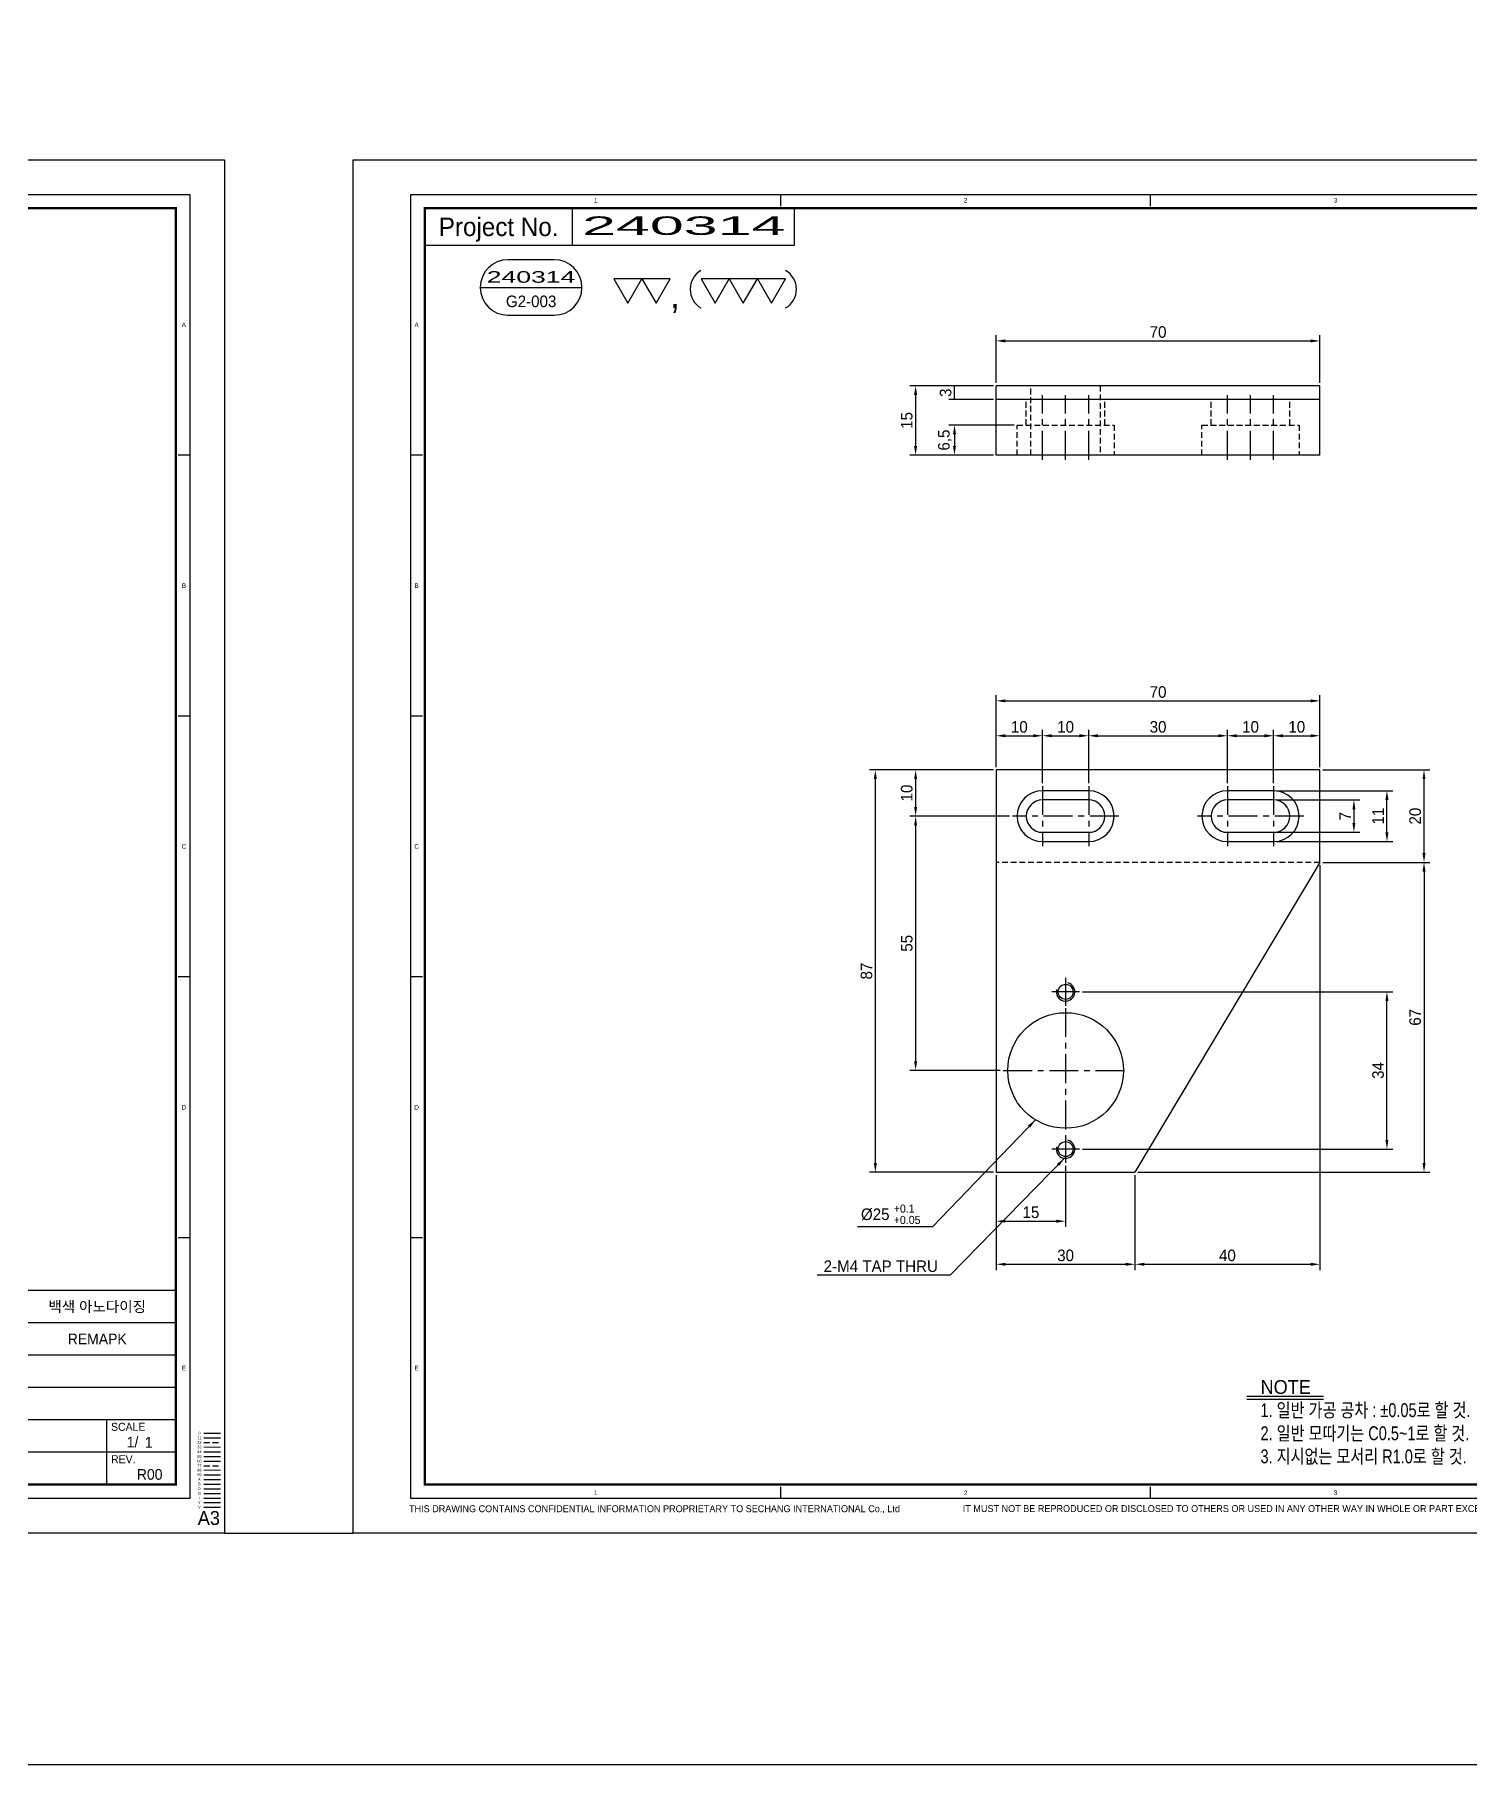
# Model space of a CAD drawing. Header units: inches. Extents: x 0 to 77285, y -118 to 40065.
# Drawn here: x 72119 to 72429.6, y 19692.7 to 20066.8 of the extents above; entities that cross this region are included whole.
import ezdxf
from ezdxf.enums import TextEntityAlignment as Align

# ---------------------------------------------------------------- set-up
doc = ezdxf.new("R2010")
doc.units = ezdxf.units.IN
doc.header["$LTSCALE"] = 5
doc.header["$MEASUREMENT"] = 0
for name, pattern in [('CENTER', [2, 1.25, -0.25, 0.25, -0.25]), ('HIDDEN', [0.375, 0.25, -0.125]), ('PHANTOM', [2.5, 1.25, -0.25, 0.25, -0.25, 0.25, -0.25])]:
    doc.linetypes.add(name, pattern=pattern)
for name, color, linetype in [('11', 1, 'CENTER'), ('22', 2, 'HIDDEN'), ('44', 4, 'Continuous'), ('55', 5, 'Continuous'), ('66', 6, 'PHANTOM'), ('77', 40, 'HIDDEN'), ('99', 181, 'Continuous'), ('A', 8, 'Continuous'), ('B', 123, 'Continuous'), ('D', 3, 'Continuous'), ('G', 231, 'Continuous'), ('T', 3, 'Continuous'), ('VV', 1, 'Continuous'), ('Y', 60, 'Continuous')]:
    doc.layers.add(name, color=color, linetype=linetype)
doc.layers.add('33', color=3, linetype='PHANTOM', lineweight=9)
doc.layers.add('88', color=35, linetype='Continuous', lineweight=5)
doc.styles.add('SCI', font='')
doc.styles.get('SCI').set_extended_font_data('Gulim')
doc.dimstyles.new('SCH', dxfattribs={"dimtxt": 2.5, "dimasz": 2, "dimexe": 1.25, "dimexo": 0.625, "dimtad": 1, "dimdec": 8, "dimtxsty": 'SCI', "dimcen": 2.5, "dimclrd": 4, "dimclre": 4, "dimclrt": 7, "dimadec": 8, "dimazin": 2, "dimtfac": 1, "dimtdec": 8, "dimtmove": 0, "dimatfit": 3, "dimfxl": 1, "dimarcsym": 0})

# ---------------------------------------------------------------- blocks, each defined once
blk = doc.blocks.new('A$C4b9b7737')
for p, q in [((-50, 12), (-50, -3)), ((-50, 12), (20, 12)), ((20, 12), (20, -3)), ((-50, 0), (20, 0)), ((-50, -3), (20, -3))]:
    blk.add_line(p, q)
at = {"layer": '11'}
for p, q in [((-40, 13, 0), (-40, -1, 0)), ((-35, 13, 0), (-35, -1, 0)), ((-30, 13, 0), (-30, -1, 0)), ((0, 13, 0), (0, -1, 0)), ((5, 13, 0), (5, -1, 0)), ((10, 13, 0), (10, -1, 0))]:
    blk.add_line(p, q, dxfattribs=at)
at = {"layer": '22'}
for p, q in [((-45.5, 5.5, 0), (-45.5, 12, 0)), ((-24.5, 12, 0), (-24.5, 5.5, 0)), ((-5.5, 5.5, 0), (-5.5, 12, 0)), ((15.5, 12, 0), (15.5, 5.5, 0)), ((-24.5, 5.5, 0), (-45.5, 5.5, 0)), ((-43.5, 5.5, 0), (-43.5, 0, 0)), ((-26.5, 5.5, 0), (-26.5, 0, 0)), ((15.5, 5.5, 0), (-5.5, 5.5, 0)), ((-3.5, 5.5, 0), (-3.5, 0, 0)), ((13.5, 5.5, 0), (13.5, 0, 0))]:
    blk.add_line(p, q, dxfattribs=at)
at = {"layer": '77'}
for p, q in [((-2.5, -3, 0), (-2.5, 12, 0)), ((12.5, 12, 0), (12.5, -3, 0))]:
    blk.add_line(p, q, dxfattribs=at)
blk = doc.blocks.new('A$C09301a60')
for p, q in [((-32, 9), (-32, -21)), ((55, 9), (-32, 9)), ((55, -61, 0), (55, 9)), ((35, -61, 0), (-32, -21)), ((35, -61, 0), (55, -61, 0))]:
    blk.add_line(p, q)
at = {"elevation": 0}
for points in [[(39.5, -11, 1), (50.5, -11), (50.5, -1, 1), (39.5, -1)], [(41.5, -11, 1), (48.5, -11), (48.5, -1, 1), (41.5, -1)], [(39.5, -51, 1), (50.5, -51), (50.5, -41, 1), (39.5, -41)], [(41.5, -51, 1), (48.5, -51), (48.5, -41, 1), (41.5, -41)]]:
    blk.add_lwpolyline(points, format="xyb", close=True, dxfattribs=at)
for centre, radius in [((-10, -6), 12.5), ((-27, -6, 0), 1.62), ((7, -6, 0), 1.62)]:
    blk.add_circle(centre, radius)
at = {"layer": '11'}
for p, q in [((-10, 7.5), (-10, -19.5)), ((45, -17.5), (45, 5.5)), ((-27, -9, 0), (-27, -3, 0)), ((7, -9, 0), (7, -3, 0)), ((51.5, -1), (38.5, -1)), ((-24, -6, 0), (-30, -6, 0)), ((3.5, -6), (-23.5, -6)), ((10, -6, 0), (4, -6, 0)), ((51.5, -11), (38.5, -11)), ((45, -57.5), (45, -34.5)), ((51.5, -41), (38.5, -41)), ((51.5, -51), (38.5, -51))]:
    blk.add_line(p, q, dxfattribs=at)
at = {"layer": '22'}
blk.add_line((35, -61, 0), (35, 9), dxfattribs=at)
at = {"layer": 'T'}
for centre in [(-27, -6, 0), (7, -6, 0)]:
    blk.add_arc(centre, 2, 75, 345, dxfattribs=at)
blk = doc.blocks.new('J2')
for p, q in [((0, 2.25), (-2.6, 2.25)), ((-2.6, 2.25), (-1.3, 0)), ((-1.3, 0), (0, 2.25)), ((2.6, 2.25), (0, 2.25)), ((0, 2.25), (1.3, 0)), ((1.3, 0), (2.6, 2.25))]:
    blk.add_line(p, q)
blk = doc.blocks.new('J3')
for p, q in [((-3.9, 2.25), (-2.6, 0)), ((-1.3, 2.25), (-3.9, 2.25)), ((-2.6, 0), (-1.3, 2.25)), ((-1.3, 2.25), (0, 0)), ((1.3, 2.25), (-1.3, 2.25)), ((0, 0), (1.3, 2.25)), ((1.3, 2.25), (2.6, 0)), ((3.9, 2.25), (1.3, 2.25)), ((2.6, 0), (3.9, 2.25))]:
    blk.add_line(p, q)
blk = doc.blocks.new('A$C645fd8c3')
at = {"linetype": 'Continuous'}
h = blk.add_hatch(dxfattribs=at)
h.set_pattern_fill('ANSI31', color=5, scale=0.563055, style=0)
h.set_pattern_definition([(45, (-482.600826, -378.99261), (-0.04976753, 0.04976753), [])])
h.paths.add_polyline_path([(259.73, -279.27), (259.73, -276.17), (258.74, -276.17), (256.35, -278.56), (253.96, -276.17), (252.97, -276.17), (252.97, -279.27)])
h.paths.add_polyline_path([(252.97, -279.83), (252.97, -282.93), (259.73, -282.93), (259.73, -279.83)])
at = {"color": 2}
for p, q in [((12.5, -289.5), (12.5, -7.5)), ((12.5, -7.5), (412.5, -7.5)), ((92.5, -10), (92.5, -7.5)), ((172.5, -10), (172.5, -7.5)), ((252.5, -10), (252.5, -7.5)), ((332.5, -10), (332.5, -7.5)), ((412.5, -7.5), (412.5, -289.5)), ((15, -63.9), (12.5, -63.9)), ((412.5, -63.9), (410, -63.9)), ((15, -120.3), (12.5, -120.3)), ((412.5, -120.3), (410, -120.3)), ((15, -176.7), (12.5, -176.7)), ((412.5, -176.7), (410, -176.7)), ((15, -233.1), (12.5, -233.1)), ((412.5, -233.1), (410, -233.1)), ((92.5, -289.5), (92.5, -287)), ((172.5, -289.5), (172.5, -287)), ((252.5, -289.5), (252.5, -287)), ((332.5, -289.5), (332.5, -287)), ((412.5, -289.5), (12.5, -289.5))]:
    blk.add_line(p, q, dxfattribs=at)
at = {"color": 40}
for p, q in [((47.5, -18.5), (47.5, -10.5)), ((95.5, -18.5), (95.5, -10.5))]:
    blk.add_line(p, q, dxfattribs=at)
at = {"color": 7, "linetype": 'Continuous'}
blk.add_line((27.52, -27.62), (49.52, -27.62), dxfattribs=at)
for p, q in [((409.5, -244.5), (249.5, -244.5)), ((249.5, -244.5), (249.5, -251.5)), ((249.5, -286.5), (249.5, -251.5)), ((409.5, -251.5), (249.5, -251.5)), ((409.5, -258.5), (249.5, -258.5)), ((316.5, -261.5), (274.5, -261.5)), ((316.5, -258.5), (316.5, -286.5)), ((316.5, -267), (274.5, -267)), ((415.59, -275.4), (419.2, -275.4))]:
    blk.add_line(p, q)
at = {"color": 3}
for p, q in [((263.5, -251.5), (263.5, -244.5)), ((304.5, -251.5), (304.5, -244.5)), ((345.5, -251.5), (345.5, -244.5)), ((355.5, -251.5), (355.5, -244.5)), ((375.5, -251.5), (375.5, -244.5)), ((263.5, -258.5), (263.5, -251.5)), ((304.5, -258.5), (304.5, -251.5)), ((345.5, -258.5), (345.5, -251.5)), ((355.5, -258.5), (355.5, -251.5)), ((375.5, -258.5), (375.5, -251.5)), ((274.5, -258.5), (274.5, -272.5)), ((288.5, -258.5), (288.5, -272.5)), ((302.5, -258.5), (302.5, -272.5)), ((333.5, -258.5), (333.5, -286.5)), ((274.5, -265.5), (249.5, -265.5)), ((409.58, -265.5), (316.5, -265.5)), ((409.5, -272.5), (249.5, -272.5)), ((409.58, -279.5), (316.5, -279.5))]:
    blk.add_line(p, q, dxfattribs=at)
at = {"color": 5, "linetype": 'Continuous'}
for p, q in [((252.97, -276.17), (252.97, -279.27)), ((253.96, -276.17), (252.97, -276.17)), ((253.96, -276.17), (256.35, -278.56)), ((258.74, -276.17), (256.35, -278.56)), ((259.73, -276.17), (258.74, -276.17)), ((259.73, -279.27), (259.73, -276.17)), ((259.73, -279.27), (252.97, -279.27)), ((252.97, -279.83), (252.97, -282.93)), ((259.73, -279.83), (252.97, -279.83)), ((259.73, -282.93), (259.73, -279.83)), ((252.97, -282.93), (259.73, -282.93))]:
    blk.add_line(p, q, dxfattribs=at)
at = {"color": 40, "const_width": 0.5}
blk.add_lwpolyline([(15.5, -286.5), (15.5, -10.5), (409.5, -10.5), (409.5, -286.5)], close=True, dxfattribs=at)
at = {"color": 40}
blk.add_lwpolyline([(15.5, -18.5), (95.5, -18.5)], dxfattribs=at)
blk.add_lwpolyline([(33.52, -21.62, 1), (33.52, -33.62), (43.52, -33.62, 1), (43.52, -21.62)], format="xyb", close=True)
at = {"const_width": 0.257}
blk.add_lwpolyline([(193.31, -268.04), (209.91, -268.04)], dxfattribs=at)
at = {"color": 3}
blk.add_lwpolyline([(193.31, -267.35), (209.91, -267.35)], dxfattribs=at)
for centre, start, end in [((77.61, -27.99), 120, 240), ((91.22, -27.99), 300, 60)]:
    blk.add_arc(centre, 4.69, start, end)
at = {"layer": '11'}
blk.add_line((415.59, -276.4), (419.2, -276.4), dxfattribs=at)
at = {"layer": '22'}
blk.add_line((415.59, -277.4), (419.2, -277.4), dxfattribs=at)
at = {"layer": '33'}
blk.add_line((415.59, -278.4), (419.2, -278.4), dxfattribs=at)
at = {"layer": '44'}
blk.add_line((415.59, -279.4), (419.2, -279.4), dxfattribs=at)
at = {"layer": '55'}
blk.add_line((415.59, -280.4), (419.2, -280.4), dxfattribs=at)
at = {"layer": '66'}
blk.add_line((415.59, -281.4), (419.2, -281.4), dxfattribs=at)
at = {"layer": '77'}
blk.add_line((415.59, -282.4), (419.2, -282.4), dxfattribs=at)
at = {"layer": '88'}
blk.add_line((415.59, -283.4), (419.2, -283.4), dxfattribs=at)
at = {"layer": '99'}
blk.add_line((415.59, -284.4), (419.2, -284.4), dxfattribs=at)
at = {"layer": 'A'}
blk.add_line((415.59, -285.4), (419.2, -285.4), dxfattribs=at)
at = {"layer": 'B'}
blk.add_line((415.59, -286.4), (419.2, -286.4), dxfattribs=at)
at = {"layer": 'D'}
blk.add_line((415.59, -287.4), (419.2, -287.4), dxfattribs=at)
at = {"layer": 'Defpoints', "color": 1}
blk.add_lwpolyline([(0, -297), (0, 0), (420, 0), (420, -297)], close=True, dxfattribs=at)
at = {"layer": 'G'}
blk.add_line((415.59, -288.4), (419.2, -288.4), dxfattribs=at)
at = {"layer": 'T'}
for p, q in [((394.5, -272.5), (394.5, -286.5)), ((415.59, -289.4), (419.2, -289.4))]:
    blk.add_line(p, q, dxfattribs=at)
at = {"layer": 'VV'}
blk.add_line((415.59, -291.4), (419.2, -291.4), dxfattribs=at)
at = {"layer": 'Y'}
blk.add_line((415.59, -290.4), (419.2, -290.4), dxfattribs=at)
at = {"xscale": 2.34375, "yscale": 2.34375, "zscale": 2.34375}
for name, p in [('J2', (62.5, -31.03)), ('J3', (84.42, -31.03))]:
    blk.add_blockref(name, p, dxfattribs=at)
at = {"color": 2, "style": 'SCI'}
for s, p in [('1', (52.5, -8.75)), ('2', (132.5, -8.75)), ('3', (212.5, -8.75)), ('4', (292.5, -8.75)), ('5', (372.5, -8.75)), ('A', (13.75, -35.7)), ('A', (411.25, -35.7)), ('B', (13.75, -92.1)), ('B', (411.25, -92.1)), ('C', (13.75, -148.5)), ('C', (411.25, -148.5)), ('D', (13.75, -204.9)), ('D', (411.25, -204.9)), ('E', (13.75, -261.3)), ('E', (411.25, -261.3)), ('E', (411.25, -261.3)), ('1', (52.5, -288.25)), ('2', (132.5, -288.25)), ('3', (212.5, -288.25)), ('4', (292.5, -288.25)), ('5', (372.5, -288.25))]:
    blk.add_text(s, height=1, dxfattribs=at).set_placement(p, align=Align.MIDDLE_CENTER)
at = {"style": 'SCI'}
for s, height, p in [('Project No.', 4, (31.5, -14.5)), (',', 5.86, (69.61, -29.14)), ('NO.', 2.308, (256.5, -255)), ('DESCRIPTION', 2.3077, (284, -255)), ('SPECIFICATION', 2.3077, (325, -255)), ("Q'TY", 2.308, (350.5, -255)), ('MATAL', 2.308, (365.5, -255)), ('REMAPK', 2.308, (392.5, -255)), ('DESIGN', 1.731, (281.5, -260)), ('CHECK', 1.731, (295.5, -260)), ('APPROVE', 1.731, (309.5, -260)), ('이경중', 2.308, (282, -264.44)), ('-', 2.31, (295.5, -264.25)), ('-', 2.31, (309.5, -264.25)), ('세 창  인 터 내 쇼 날 (주)', 3.0296, (288.44, -277.82)), ('0', 0.6, (414.6, -275.37)), ('Sechang  International  Co.,Ltd.', 2.0198, (288.72, -281.87))]:
    blk.add_text(s, height=height, dxfattribs=at).set_placement(p, align=Align.MIDDLE_CENTER)
for s, height, p in [('CUSTOMER', 1.731, (250.65, -260)), ('Sub Name', 1.731, (317.5, -260)), ('Project No.', 1.7308, (250.5, -267)), ('Project Name', 1.7308, (317.5, -267)), ('DWG. No.', 1.731, (317.5, -274)), ('SCALE', 1.731, (395.5, -274)), ('REF. No.', 1.731, (317.5, -281)), ('REV.', 1.731, (395.5, -281))]:
    blk.add_text(s, height=height, dxfattribs=at).set_placement(p, align=Align.MIDDLE_LEFT)
at = {"color": 40, "style": 'SCI'}
for s, height, p in [('-', 2.31, (295.5, -269.75)), ('-', 2.31, (309.5, -269.75)), ('1/', 2.308, (400.15, -277.29))]:
    blk.add_text(s, height=height, dxfattribs=at).set_placement(p, align=Align.MIDDLE_CENTER)
at = {"color": 3, "linetype": 'Continuous', "style": 'SCI'}
for s, p in [('THIS DRAWING CONTAINS CONFIDENTIAL INFORMATION PROPRIETARY TO SECHANG INTERNATIONAL Co., Ltd  ', (12.11, -292.46)), ('IT MUST NOT BE REPRODUCED OR DISCLOSED TO OTHERS OR USED IN ANY OTHER WAY IN WHOLE OR PART EXCEPT AN AUTHORIZED IN WRITING BY SECHANG INTERNATIONAL Co., Ltd.', (131.88, -292.43))]:
    blk.add_text(s, height=1.5, dxfattribs=at).set_placement(p)
at = {"color": 2, "style": 'SCI'}
blk.add_text('A3', height=3, dxfattribs=at).set_placement((419.05, -296.11), align=Align.BOTTOM_RIGHT)
at = {"color": 40, "insert": (196.28, -263.89), "char_height": 3, "attachment_point": 1, "style": 'SCI'}
blk.add_mtext_dynamic_manual_height_columns('NOTE{\\W0.8;\\P1. 일반 가공 공차 : %%P0.05로 할 것.\\P2. 일반 모따기는 C0.5~1로 할 것.\\P3. 지시없는 모서리 R1.0로 할 것.}', width=205.982, gutter_width=1.29, heights=[0], dxfattribs=at)
at = {"layer": '11', "style": 'SCI'}
blk.add_text('11', height=0.6, dxfattribs=at).set_placement((414.6, -276.37), align=Align.MIDDLE_CENTER)
at = {"layer": '22', "style": 'SCI'}
blk.add_text('22', height=0.6, dxfattribs=at).set_placement((414.6, -277.37), align=Align.MIDDLE_CENTER)
at = {"layer": '33', "style": 'SCI'}
blk.add_text('33', height=0.6, dxfattribs=at).set_placement((414.6, -278.37), align=Align.MIDDLE_CENTER)
at = {"layer": '44', "style": 'SCI'}
blk.add_text('44', height=0.6, dxfattribs=at).set_placement((414.6, -279.37), align=Align.MIDDLE_CENTER)
at = {"layer": '55', "style": 'SCI'}
blk.add_text('55', height=0.6, dxfattribs=at).set_placement((414.6, -280.37), align=Align.MIDDLE_CENTER)
at = {"layer": '66', "style": 'SCI'}
blk.add_text('66', height=0.6, dxfattribs=at).set_placement((414.6, -281.37), align=Align.MIDDLE_CENTER)
at = {"layer": '77', "style": 'SCI'}
blk.add_text('77', height=0.6, dxfattribs=at).set_placement((414.6, -282.37), align=Align.MIDDLE_CENTER)
at = {"layer": '88', "style": 'SCI'}
blk.add_text('88', height=0.6, dxfattribs=at).set_placement((414.6, -283.37), align=Align.MIDDLE_CENTER)
at = {"layer": '99', "style": 'SCI'}
blk.add_text('99', height=0.6, dxfattribs=at).set_placement((414.6, -284.37), align=Align.MIDDLE_CENTER)
at = {"layer": 'A', "style": 'SCI'}
blk.add_text('A', height=0.6, dxfattribs=at).set_placement((414.6, -285.37), align=Align.MIDDLE_CENTER)
at = {"layer": 'B', "style": 'SCI'}
blk.add_text('B', height=0.6, dxfattribs=at).set_placement((414.6, -286.37), align=Align.MIDDLE_CENTER)
at = {"layer": 'D', "style": 'SCI'}
blk.add_text('D', height=0.6, dxfattribs=at).set_placement((414.6, -287.37), align=Align.MIDDLE_CENTER)
at = {"layer": 'G', "style": 'SCI'}
blk.add_text('G', height=0.6, dxfattribs=at).set_placement((414.6, -288.37), align=Align.MIDDLE_CENTER)
at = {"layer": 'T', "style": 'SCI'}
blk.add_text('T', height=0.6, dxfattribs=at).set_placement((414.6, -289.37), align=Align.MIDDLE_CENTER)
at = {"layer": 'VV', "style": 'SCI'}
blk.add_text('V', height=0.6, dxfattribs=at).set_placement((414.6, -291.37), align=Align.MIDDLE_CENTER)
at = {"layer": 'Y', "style": 'SCI'}
blk.add_text('Y', height=0.6, dxfattribs=at).set_placement((414.6, -290.37), align=Align.MIDDLE_CENTER)
blk = doc.blocks.new('*D1745')
at = {"color": 4, "lineweight": -2, "transparency": 16777216}
for p, q in [((72327.03, 19908.38), (72327.03, 19916.39)), ((72337.03, 19904.88), (72337.03, 19916.39)), ((72329.03, 19915.14), (72335.03, 19915.14))]:
    blk.add_line(p, q, dxfattribs=at)
at = {"color": 4, "transparency": 16777216}
for points in [[(72329.03, 19915.48), (72329.03, 19914.81), (72327.03, 19915.14)], [(72335.03, 19915.48), (72335.03, 19914.81), (72337.03, 19915.14)]]:
    blk.add_solid(points, dxfattribs=at)
at = {"layer": 'Defpoints', "color": 0, "transparency": 16777216}
for p in [(72337.03, 19915.14), (72327.03, 19907.76, 0), (72337.03, 19904.26, 0)]:
    blk.add_point(p, dxfattribs=at)
at = {"color": 7, "transparency": 16777216, "insert": (72332.03, 19917.05), "char_height": 2.5, "attachment_point": 5, "style": 'SCI'}
blk.add_mtext('10', dxfattribs=at)
blk = doc.blocks.new('*D1746')
at = {"color": 4, "lineweight": -2, "transparency": 16777216}
for p, q in [((72337.03, 19904.88), (72337.03, 19916.39)), ((72347.03, 19904.88), (72347.03, 19916.39)), ((72339.03, 19915.14), (72345.03, 19915.14))]:
    blk.add_line(p, q, dxfattribs=at)
at = {"color": 4, "transparency": 16777216}
for points in [[(72339.03, 19915.48), (72339.03, 19914.81), (72337.03, 19915.14)], [(72345.03, 19915.48), (72345.03, 19914.81), (72347.03, 19915.14)]]:
    blk.add_solid(points, dxfattribs=at)
at = {"layer": 'Defpoints', "color": 0, "transparency": 16777216}
for p in [(72347.03, 19915.14), (72337.03, 19904.26, 0), (72347.03, 19904.26)]:
    blk.add_point(p, dxfattribs=at)
at = {"color": 7, "transparency": 16777216, "insert": (72342.03, 19917.05), "char_height": 2.5, "attachment_point": 5, "style": 'SCI'}
blk.add_mtext('10', dxfattribs=at)
blk = doc.blocks.new('*D1747')
at = {"color": 4, "lineweight": -2, "transparency": 16777216}
for p, q in [((72347.03, 19904.88), (72347.03, 19916.39)), ((72377.03, 19904.88), (72377.03, 19916.39)), ((72349.03, 19915.14), (72375.03, 19915.14))]:
    blk.add_line(p, q, dxfattribs=at)
at = {"color": 4, "transparency": 16777216}
for points in [[(72349.03, 19915.48), (72349.03, 19914.81), (72347.03, 19915.14)], [(72375.03, 19915.48), (72375.03, 19914.81), (72377.03, 19915.14)]]:
    blk.add_solid(points, dxfattribs=at)
at = {"layer": 'Defpoints', "color": 0, "transparency": 16777216}
for p in [(72377.03, 19915.14), (72347.03, 19904.26), (72377.03, 19904.26)]:
    blk.add_point(p, dxfattribs=at)
at = {"color": 7, "transparency": 16777216, "insert": (72362.03, 19917.05), "char_height": 2.5, "attachment_point": 5, "style": 'SCI'}
blk.add_mtext('30', dxfattribs=at)
blk = doc.blocks.new('*D1748')
at = {"color": 4, "lineweight": -2, "transparency": 16777216}
for p, q in [((72377.03, 19904.88), (72377.03, 19916.39)), ((72387.03, 19904.88), (72387.03, 19916.39)), ((72379.03, 19915.14), (72385.03, 19915.14))]:
    blk.add_line(p, q, dxfattribs=at)
at = {"color": 4, "transparency": 16777216}
for points in [[(72379.03, 19915.48), (72379.03, 19914.81), (72377.03, 19915.14)], [(72385.03, 19915.48), (72385.03, 19914.81), (72387.03, 19915.14)]]:
    blk.add_solid(points, dxfattribs=at)
at = {"layer": 'Defpoints', "color": 0, "transparency": 16777216}
for p in [(72387.03, 19915.14), (72377.03, 19904.26), (72387.03, 19904.26, 0)]:
    blk.add_point(p, dxfattribs=at)
at = {"color": 7, "transparency": 16777216, "insert": (72382.03, 19917.05), "char_height": 2.5, "attachment_point": 5, "style": 'SCI'}
blk.add_mtext('10', dxfattribs=at)
blk = doc.blocks.new('*D1749')
at = {"color": 4, "lineweight": -2, "transparency": 16777216}
for p, q in [((72387.03, 19904.88), (72387.03, 19916.39)), ((72397.03, 19908.38), (72397.03, 19916.39)), ((72389.03, 19915.14), (72395.03, 19915.14))]:
    blk.add_line(p, q, dxfattribs=at)
at = {"color": 4, "transparency": 16777216}
for points in [[(72389.03, 19915.48), (72389.03, 19914.81), (72387.03, 19915.14)], [(72395.03, 19915.48), (72395.03, 19914.81), (72397.03, 19915.14)]]:
    blk.add_solid(points, dxfattribs=at)
at = {"layer": 'Defpoints', "color": 0, "transparency": 16777216}
for p in [(72397.03, 19915.14), (72387.03, 19904.26, 0), (72397.03, 19907.76, 0)]:
    blk.add_point(p, dxfattribs=at)
at = {"color": 7, "transparency": 16777216, "insert": (72392.03, 19917.05), "char_height": 2.5, "attachment_point": 5, "style": 'SCI'}
blk.add_mtext('10', dxfattribs=at)
blk = doc.blocks.new('*D1750')
at = {"color": 4, "lineweight": -2, "transparency": 16777216}
for p, q in [((72327.03, 19908.38), (72327.03, 19923.93)), ((72397.03, 19908.38), (72397.03, 19923.93)), ((72329.03, 19922.68), (72395.03, 19922.68))]:
    blk.add_line(p, q, dxfattribs=at)
at = {"color": 4, "transparency": 16777216}
for points in [[(72329.03, 19923.02), (72329.03, 19922.35), (72327.03, 19922.68)], [(72395.03, 19923.02), (72395.03, 19922.35), (72397.03, 19922.68)]]:
    blk.add_solid(points, dxfattribs=at)
at = {"layer": 'Defpoints', "color": 0, "transparency": 16777216}
for p in [(72397.03, 19922.68), (72327.03, 19907.76, 0), (72397.03, 19907.76, 0)]:
    blk.add_point(p, dxfattribs=at)
at = {"color": 7, "transparency": 16777216, "insert": (72362.03, 19924.59), "char_height": 2.5, "attachment_point": 5, "style": 'SCI'}
blk.add_mtext('70', dxfattribs=at)
blk = doc.blocks.new('*D1751')
at = {"color": 4, "lineweight": -2, "transparency": 16777216}
for p, q in [((72387.65, 19901.26), (72405.64, 19901.26)), ((72404.39, 19899.26), (72404.39, 19896.26)), ((72387.65, 19894.26), (72405.64, 19894.26))]:
    blk.add_line(p, q, dxfattribs=at)
at = {"color": 4, "transparency": 16777216}
for points in [[(72404.06, 19899.26), (72404.72, 19899.26), (72404.39, 19901.26)], [(72404.06, 19896.26), (72404.72, 19896.26), (72404.39, 19894.26)]]:
    blk.add_solid(points, dxfattribs=at)
at = {"layer": 'Defpoints', "color": 0, "transparency": 16777216}
for p in [(72387.03, 19901.26, 0), (72387.03, 19894.26, 0), (72404.39, 19894.26)]:
    blk.add_point(p, dxfattribs=at)
at = {"color": 7, "transparency": 16777216, "insert": (72402.48, 19897.76), "char_height": 2.5, "attachment_point": 5, "rotation": 90, "style": 'SCI'}
blk.add_mtext('7', dxfattribs=at)
blk = doc.blocks.new('*D1752')
at = {"color": 4, "lineweight": -2, "transparency": 16777216}
for p, q in [((72387.65, 19903.26), (72412.78, 19903.26)), ((72411.53, 19894.26), (72411.53, 19901.26)), ((72387.65, 19892.26), (72412.78, 19892.26))]:
    blk.add_line(p, q, dxfattribs=at)
at = {"color": 4, "transparency": 16777216}
for points in [[(72411.2, 19901.26), (72411.87, 19901.26), (72411.53, 19903.26)], [(72411.2, 19894.26), (72411.87, 19894.26), (72411.53, 19892.26)]]:
    blk.add_solid(points, dxfattribs=at)
at = {"layer": 'Defpoints', "color": 0, "transparency": 16777216}
for p in [(72387.03, 19903.26, 0), (72411.53, 19903.26), (72387.03, 19892.26, 0)]:
    blk.add_point(p, dxfattribs=at)
at = {"color": 7, "transparency": 16777216, "insert": (72409.62, 19897.76), "char_height": 2.5, "attachment_point": 5, "rotation": 90, "style": 'SCI'}
blk.add_mtext('11', dxfattribs=at)
blk = doc.blocks.new('*D1753')
at = {"color": 4, "lineweight": -2, "transparency": 16777216}
for p, q in [((72397.65, 19907.76), (72420.8, 19907.76)), ((72419.55, 19889.76), (72419.55, 19905.76)), ((72397.65, 19887.76), (72420.8, 19887.76))]:
    blk.add_line(p, q, dxfattribs=at)
at = {"color": 4, "transparency": 16777216}
for points in [[(72419.22, 19905.76), (72419.88, 19905.76), (72419.55, 19907.76)], [(72419.22, 19889.76), (72419.88, 19889.76), (72419.55, 19887.76)]]:
    blk.add_solid(points, dxfattribs=at)
at = {"layer": 'Defpoints', "color": 0, "transparency": 16777216}
for p in [(72397.03, 19907.76, 0), (72419.55, 19907.76), (72397.03, 19887.76, 0)]:
    blk.add_point(p, dxfattribs=at)
at = {"color": 7, "transparency": 16777216, "insert": (72417.64, 19897.76), "char_height": 2.5, "attachment_point": 5, "rotation": 90, "style": 'SCI'}
blk.add_mtext('20', dxfattribs=at)
blk = doc.blocks.new('*D1754')
at = {"color": 4, "lineweight": -2, "transparency": 16777216}
for p, q in [((72397.65, 19887.76), (72420.8, 19887.76)), ((72419.55, 19885.76), (72419.55, 19822.76)), ((72357.65, 19820.76), (72420.8, 19820.76))]:
    blk.add_line(p, q, dxfattribs=at)
at = {"color": 4, "transparency": 16777216}
for points in [[(72419.22, 19885.76), (72419.88, 19885.76), (72419.55, 19887.76)], [(72419.22, 19822.76), (72419.88, 19822.76), (72419.55, 19820.76)]]:
    blk.add_solid(points, dxfattribs=at)
at = {"layer": 'Defpoints', "color": 0, "transparency": 16777216}
for p in [(72397.03, 19887.76, 0), (72357.03, 19820.76, 0), (72419.55, 19820.76)]:
    blk.add_point(p, dxfattribs=at)
at = {"color": 7, "transparency": 16777216, "insert": (72417.64, 19854.26), "char_height": 2.5, "attachment_point": 5, "rotation": 90, "style": 'SCI'}
blk.add_mtext('67', dxfattribs=at)
blk = doc.blocks.new('*D1755')
at = {"color": 4, "lineweight": -2, "transparency": 16777216}
for p, q in [((72326.4, 19907.76), (72308.34, 19907.76)), ((72309.59, 19905.76), (72309.59, 19899.76)), ((72329.9, 19897.76), (72308.34, 19897.76))]:
    blk.add_line(p, q, dxfattribs=at)
at = {"color": 4, "transparency": 16777216}
for points in [[(72309.26, 19905.76), (72309.92, 19905.76), (72309.59, 19907.76)], [(72309.26, 19899.76), (72309.92, 19899.76), (72309.59, 19897.76)]]:
    blk.add_solid(points, dxfattribs=at)
at = {"layer": 'Defpoints', "color": 0, "transparency": 16777216}
for p in [(72327.03, 19907.76, 0), (72309.59, 19897.76), (72330.53, 19897.76, 0)]:
    blk.add_point(p, dxfattribs=at)
at = {"color": 7, "transparency": 16777216, "insert": (72307.68, 19902.76), "char_height": 2.5, "attachment_point": 5, "rotation": 90, "style": 'SCI'}
blk.add_mtext('10', dxfattribs=at)
blk = doc.blocks.new('*D1756')
at = {"color": 4, "lineweight": -2, "transparency": 16777216}
for p, q in [((72329.9, 19897.76), (72308.34, 19897.76)), ((72309.59, 19895.76), (72309.59, 19844.76)), ((72327.9, 19842.76), (72308.34, 19842.76))]:
    blk.add_line(p, q, dxfattribs=at)
at = {"color": 4, "transparency": 16777216}
for points in [[(72309.26, 19895.76), (72309.92, 19895.76), (72309.59, 19897.76)], [(72309.26, 19844.76), (72309.92, 19844.76), (72309.59, 19842.76)]]:
    blk.add_solid(points, dxfattribs=at)
at = {"layer": 'Defpoints', "color": 0, "transparency": 16777216}
for p in [(72330.53, 19897.76, 0), (72309.59, 19842.76), (72328.53, 19842.76, 0)]:
    blk.add_point(p, dxfattribs=at)
at = {"color": 7, "transparency": 16777216, "insert": (72307.68, 19870.26), "char_height": 2.5, "attachment_point": 5, "rotation": 90, "style": 'SCI'}
blk.add_mtext('55', dxfattribs=at)
blk = doc.blocks.new('*D1757')
at = {"color": 4, "lineweight": -2, "transparency": 16777216}
for p, q in [((72345.65, 19859.76), (72412.78, 19859.76)), ((72411.53, 19827.76), (72411.53, 19857.76)), ((72345.65, 19825.76), (72412.78, 19825.76))]:
    blk.add_line(p, q, dxfattribs=at)
at = {"color": 4, "transparency": 16777216}
for points in [[(72411.2, 19857.76), (72411.87, 19857.76), (72411.53, 19859.76)], [(72411.2, 19827.76), (72411.87, 19827.76), (72411.53, 19825.76)]]:
    blk.add_solid(points, dxfattribs=at)
at = {"layer": 'Defpoints', "color": 0, "transparency": 16777216}
for p in [(72345.03, 19859.76), (72411.53, 19859.76), (72345.03, 19825.76)]:
    blk.add_point(p, dxfattribs=at)
at = {"color": 7, "transparency": 16777216, "insert": (72409.62, 19842.76), "char_height": 2.5, "attachment_point": 5, "rotation": 90, "style": 'SCI'}
blk.add_mtext('34', dxfattribs=at)
blk = doc.blocks.new('*D1758')
at = {"color": 4, "lineweight": -2, "transparency": 16777216}
for p, q in [((72326.4, 19907.76), (72299.63, 19907.76)), ((72300.88, 19822.76), (72300.88, 19905.76)), ((72326.4, 19820.76), (72299.63, 19820.76))]:
    blk.add_line(p, q, dxfattribs=at)
at = {"color": 4, "transparency": 16777216}
for points in [[(72300.54, 19905.76), (72301.21, 19905.76), (72300.88, 19907.76)], [(72300.54, 19822.76), (72301.21, 19822.76), (72300.88, 19820.76)]]:
    blk.add_solid(points, dxfattribs=at)
at = {"layer": 'Defpoints', "color": 0, "transparency": 16777216}
for p in [(72300.88, 19907.76), (72327.03, 19907.76, 0), (72327.03, 19820.76, 0)]:
    blk.add_point(p, dxfattribs=at)
at = {"color": 7, "transparency": 16777216, "insert": (72298.97, 19864.26), "char_height": 2.5, "attachment_point": 5, "rotation": 90, "style": 'SCI'}
blk.add_mtext('87', dxfattribs=at)
blk = doc.blocks.new('*D1759')
at = {"color": 4, "lineweight": -2, "transparency": 16777216}
for p, q in [((72327.03, 19820.13), (72327.03, 19799.6)), ((72357.03, 19820.13), (72357.03, 19799.6)), ((72329.03, 19800.85), (72355.03, 19800.85))]:
    blk.add_line(p, q, dxfattribs=at)
at = {"color": 4, "transparency": 16777216}
for points in [[(72329.03, 19801.18), (72329.03, 19800.52), (72327.03, 19800.85)], [(72355.03, 19801.18), (72355.03, 19800.52), (72357.03, 19800.85)]]:
    blk.add_solid(points, dxfattribs=at)
at = {"layer": 'Defpoints', "color": 0, "transparency": 16777216}
for p in [(72327.03, 19820.76, 0), (72357.03, 19820.76, 0), (72357.03, 19800.85)]:
    blk.add_point(p, dxfattribs=at)
at = {"color": 7, "transparency": 16777216, "insert": (72342.03, 19802.76), "char_height": 2.5, "attachment_point": 5, "style": 'SCI'}
blk.add_mtext('30', dxfattribs=at)
blk = doc.blocks.new('*D1760')
at = {"color": 4, "lineweight": -2, "transparency": 16777216}
for p, q in [((72397.03, 19887.13), (72397.03, 19799.6)), ((72357.03, 19820.13), (72357.03, 19799.6)), ((72359.03, 19800.85), (72395.03, 19800.85))]:
    blk.add_line(p, q, dxfattribs=at)
at = {"color": 4, "transparency": 16777216}
for points in [[(72359.03, 19801.18), (72359.03, 19800.52), (72357.03, 19800.85)], [(72395.03, 19801.18), (72395.03, 19800.52), (72397.03, 19800.85)]]:
    blk.add_solid(points, dxfattribs=at)
at = {"layer": 'Defpoints', "color": 0, "transparency": 16777216}
for p in [(72397.03, 19887.76, 0), (72357.03, 19820.76, 0), (72397.03, 19800.85)]:
    blk.add_point(p, dxfattribs=at)
at = {"color": 7, "transparency": 16777216, "insert": (72377.03, 19802.76), "char_height": 2.5, "attachment_point": 5, "style": 'SCI'}
blk.add_mtext('40', dxfattribs=at)
blk = doc.blocks.new('*D1761')
at = {"color": 4, "lineweight": -2, "transparency": 16777216}
for p, q in [((72342.03, 19822.13), (72342.03, 19808.92)), ((72327.03, 19820.13), (72327.03, 19808.92)), ((72329.03, 19810.17), (72340.03, 19810.17))]:
    blk.add_line(p, q, dxfattribs=at)
at = {"color": 4, "transparency": 16777216}
for points in [[(72329.03, 19810.5), (72329.03, 19809.84), (72327.03, 19810.17)], [(72340.03, 19810.5), (72340.03, 19809.84), (72342.03, 19810.17)]]:
    blk.add_solid(points, dxfattribs=at)
at = {"layer": 'Defpoints', "color": 0, "transparency": 16777216}
for p in [(72342.03, 19822.76), (72327.03, 19820.76, 0), (72342.03, 19810.17)]:
    blk.add_point(p, dxfattribs=at)
at = {"color": 7, "transparency": 16777216, "insert": (72334.53, 19812.08), "char_height": 2.5, "attachment_point": 5, "style": 'SCI'}
blk.add_mtext('15', dxfattribs=at)
blk = doc.blocks.new('*D1762')
at = {"color": 4, "lineweight": -2, "transparency": 16777216}
for p, q in [((72330.9, 19982.33), (72316.75, 19982.33)), ((72318, 19980.33), (72318, 19977.83)), ((72326.4, 19975.83), (72316.75, 19975.83))]:
    blk.add_line(p, q, dxfattribs=at)
at = {"color": 4, "transparency": 16777216}
for points in [[(72317.66, 19980.33), (72318.33, 19980.33), (72318, 19982.33)], [(72317.66, 19977.83), (72318.33, 19977.83), (72318, 19975.83)]]:
    blk.add_solid(points, dxfattribs=at)
at = {"layer": 'Defpoints', "color": 0, "transparency": 16777216}
for p in [(72331.53, 19982.33, 0), (72318, 19975.83), (72327.03, 19975.83, 0)]:
    blk.add_point(p, dxfattribs=at)
at = {"color": 7, "transparency": 16777216, "insert": (72315.93, 19979.08), "char_height": 2.5, "attachment_point": 5, "rotation": 90, "style": 'SCI'}
blk.add_mtext('6,5', dxfattribs=at)
blk = doc.blocks.new('*D1763')
at = {"color": 4, "lineweight": -2, "transparency": 16777216}
for p, q in [((72326.4, 19990.83), (72316.75, 19990.83)), ((72318, 19987.83), (72318, 19990.83)), ((72326.4, 19987.83), (72316.75, 19987.83))]:
    blk.add_line(p, q, dxfattribs=at)
at = {"layer": 'Defpoints', "color": 0, "transparency": 16777216}
for p in [(72318, 19990.83), (72327.03, 19990.83, 0), (72327.03, 19987.83, 0)]:
    blk.add_point(p, dxfattribs=at)
at = {"color": 7, "transparency": 16777216, "insert": (72316.09, 19989.33), "char_height": 2.5, "attachment_point": 5, "rotation": 90, "style": 'SCI'}
blk.add_mtext('3', dxfattribs=at)
blk = doc.blocks.new('*D1764')
at = {"color": 4, "lineweight": -2, "transparency": 16777216}
for p, q in [((72326.4, 19990.83), (72308.34, 19990.83)), ((72309.59, 19988.83), (72309.59, 19977.83)), ((72326.4, 19975.83), (72308.34, 19975.83))]:
    blk.add_line(p, q, dxfattribs=at)
at = {"color": 4, "transparency": 16777216}
for points in [[(72309.25, 19988.83), (72309.92, 19988.83), (72309.59, 19990.83)], [(72309.25, 19977.83), (72309.92, 19977.83), (72309.59, 19975.83)]]:
    blk.add_solid(points, dxfattribs=at)
at = {"layer": 'Defpoints', "color": 0, "transparency": 16777216}
for p in [(72327.03, 19990.83, 0), (72309.59, 19975.83), (72327.03, 19975.83)]:
    blk.add_point(p, dxfattribs=at)
at = {"color": 7, "transparency": 16777216, "insert": (72307.68, 19983.33), "char_height": 2.5, "attachment_point": 5, "rotation": 90, "style": 'SCI'}
blk.add_mtext('15', dxfattribs=at)
blk = doc.blocks.new('*D1765')
at = {"color": 4, "lineweight": -2, "transparency": 16777216}
for p, q in [((72327.03, 19991.45), (72327.03, 20001.78)), ((72397.03, 19991.45), (72397.03, 20001.78)), ((72329.03, 20000.53), (72395.03, 20000.53))]:
    blk.add_line(p, q, dxfattribs=at)
at = {"color": 4, "transparency": 16777216}
for points in [[(72329.03, 20000.86), (72329.03, 20000.19), (72327.03, 20000.53)], [(72395.03, 20000.86), (72395.03, 20000.19), (72397.03, 20000.53)]]:
    blk.add_solid(points, dxfattribs=at)
at = {"layer": 'Defpoints', "color": 0, "transparency": 16777216}
for p in [(72397.03, 20000.53), (72327.03, 19990.83, 0), (72397.03, 19990.83, 0)]:
    blk.add_point(p, dxfattribs=at)
at = {"color": 7, "transparency": 16777216, "insert": (72362.03, 20002.44), "char_height": 2.5, "attachment_point": 5, "style": 'SCI'}
blk.add_mtext('70', dxfattribs=at)

msp = doc.modelspace()

# ---------------------------------------------------------------- linework, layer by layer
msp.add_lwpolyline([(71242.24907534, 19692.70137068), (74907.76022158, 19692.70137068), (74907.76022158, 20440.83258609), (71242.24907534, 20440.83258609)], close=True)
at = {"layer": 'Defpoints'}
msp.add_line((72160.07766087, 19742.70137068), (72187.90624641, 19742.70137068), dxfattribs=at)

# ---------------------------------------------------------------- block references
at = {"color": 3}
for p in [(71740.07766087, 20039.70137068), (72187.90624641, 20039.70137068)]:
    msp.add_blockref('A$C645fd8c3', p, dxfattribs=at)
for name, p, rotation in [('A$C4b9b7737', (72347.02708189, 19987.82774117, 0), 180), ('A$C09301a60', (72336.02708189, 19852.7595606, 0), 89.99999999999993)]:
    msp.add_blockref(name, p, dxfattribs=dict(rotation=rotation))

# ---------------------------------------------------------------- texts
at = {"style": 'SCI'}
for height, width, p, p2 in [(4, 2.339307, (72237.45884403, 20023.45083979), (72281.41663698, 20023.45083979)), (2.5, 1.63101, (72216.82941876, 20013.11018764), (72235.98455851, 20013.11018764))]:
    msp.add_text('240314', height=height, dxfattribs=dict(at, width=width)).set_placement(p, p2, align=Align.FIT)
for s, height, p in [('G2-003', 2.5, (72226.43012283, 20009.08198857)), ('백색 아노다이징', 2.307692308, (72132.57766087, 19791.70137068))]:
    msp.add_text(s, height=height, dxfattribs=at).set_placement(p, align=Align.MIDDLE_CENTER)
at = {"color": 40, "style": 'SCI'}
msp.add_text('1', height=2.30769231, dxfattribs=at).set_placement((72142.86826714, 19762.33598607), align=Align.MIDDLE_LEFT)
msp.add_text('R00', height=2.307692308, dxfattribs=at).set_placement((72143.92381472, 19755.41290915), align=Align.MIDDLE_CENTER)
at = {"color": 7, "char_height": 2.5, "attachment_point": 9, "style": 'SCI'}
for s, insert in [('\\A1;%%C25 {\\H0.7x;\\S+0.1^ +0.05;} ', (72310.65253205, 19809.57007279, 0)), ('2-M4 TAP THRU', (72314.41330297, 19799.14859369))]:
    msp.add_mtext(s, dxfattribs=dict(at, insert=insert))

# ---------------------------------------------------------------- dimensions: what is measured, and where the dimension line sits
for base, p1, p2, override, picture, middle in [((72397.027081885, 20000.5274498137), (72327.027081885, 19990.8277411655, 0.0000000024), (72397.027081885, 19990.8277411655, 0.000000002), {"dimcen": 1}, '*D1765', (72362.027081885, 20002.4357387618)), ((72397.027081885, 19922.6831505887), (72327.027081885, 19907.759560597, 0.0000000024), (72397.027081885, 19907.759560597, -0.0000000012), {"dimcen": 1}, '*D1750', (72362.027081885, 19924.5914395368)), ((72337.027081885, 19915.1444837593), (72327.027081885, 19907.759560597, 0.0000000024), (72337.027081885, 19904.259560597, 0.0000000034), {"dimcen": 1}, '*D1745', (72332.027081885, 19917.0544371548)), ((72347.027081885, 19915.1444837593), (72337.027081885, 19904.259560597, 0.0000000034), (72347.027081885, 19904.259560597), {"dimcen": 1, "dimtmove": 1}, '*D1746', (72342.027081885, 19917.0544371548)), ((72377.027081885, 19915.1444837593, 0.0000000034), (72347.027081885, 19904.259560597, 0.0000000034), (72377.027081885, 19904.259560597, 0.0000000034), {"dimcen": 1, "dimtmove": 1}, '*D1747', (72362.027081885, 19917.05110826, 0.0000000034)), ((72387.027081885, 19915.1444837593, 0.0000000034), (72377.027081885, 19904.259560597, 0.0000000034), (72387.027081885, 19904.259560597, 0.0000000068), {"dimcen": 1, "dimtmove": 1}, '*D1748', (72382.027081885, 19917.0544371548, 0.0000000034)), ((72397.027081885, 19915.1444837593), (72387.027081885, 19904.259560597, 0.0000000034), (72397.027081885, 19907.759560597, -0.0000000012), {"dimcen": 1, "dimtmove": 1}, '*D1749', (72392.027081885, 19917.0544371548)), ((72397.027081885, 19800.8508603379), (72357.027081885, 19820.759560597, 0.0000000024), (72397.027081885, 19887.759560597, 0.0000000012), {"dimcen": 1}, '*D1760', (72377.027081885, 19802.759149286)), ((72342.027081885, 19810.1704970175), (72327.027081885, 19820.759560597, 0.0000000024), (72342.027081885, 19822.759560597), {"dimcen": 1}, '*D1761', (72334.527081885, 19812.080450413)), ((72357.027081885, 19800.8508603379), (72327.027081885, 19820.759560597, 0.0000000024), (72357.027081885, 19820.759560597, 0.0000000024), {"dimcen": 1}, '*D1759', (72342.027081885, 19802.7574848386))]:
    dim = msp.add_linear_dim(base=base, p1=p1, p2=p2, dimstyle='SCH', override=override)
    dim.commit()
    dim.dimension.update_dxf_attribs({"geometry": picture, "text_midpoint": middle})
for base, p1, p2, picture, middle in [((72309.5850999016, 19975.8277411655), (72327.027081885, 19990.8277411655, 0.0000000024), (72327.027081885, 19975.8277411655), '*D1764', (72307.6751465061, 19983.3277411655)), ((72317.99569071, 19990.82774117), (72327.02708189, 19987.82774117, 0), (72327.02708189, 19990.82774117, 0), '*D1763', (72316.08906621, 19989.32774117)), ((72317.9956907113, 19975.8277411655), (72331.527081885, 19982.3277411655, 0.0000000066), (72327.027081885, 19975.8277411655, 0.0000000024), '*D1762', (72315.9342726021, 19979.0777411655)), ((72300.8774491041, 19907.759560597), (72327.027081885, 19820.759560597, 0.0000000024), (72327.027081885, 19907.759560597, 0.0000000024), '*D1758', (72298.969160156, 19864.259560597)), ((72309.5893618813, 19897.759560597), (72327.027081885, 19907.759560597, 0.0000000024), (72330.527081885, 19897.759560597, 0.0000000034), '*D1755', (72307.6794084858, 19902.759560597)), ((72419.550570044, 19907.759560597), (72397.027081885, 19887.759560597, 0.0000000012), (72397.027081885, 19907.759560597, -0.0000000012), '*D1753', (72417.6439455433, 19897.759560597)), ((72411.5322944688, 19903.259560597), (72387.027081885, 19892.259560597, 0.0000000034), (72387.027081885, 19903.259560597, 0.0000000034), '*D1752', (72409.6223410734, 19897.759560597)), ((72404.3909212242, 19894.259560597), (72387.027081885, 19901.259560597, 0.0000000034), (72387.027081885, 19894.259560597, 0.0000000034), '*D1751', (72402.4842967235, 19897.759560597)), ((72309.5893618813, 19842.759560597), (72330.527081885, 19897.759560597, 0.0000000034), (72328.527081885, 19842.759560597, 0.0000000034), '*D1756', (72307.684401828, 19870.259560597)), ((72419.5505700441, 19820.759560597), (72397.027081885, 19887.759560597, 0.0000000012), (72357.027081885, 19820.759560597, 0.0000000024), '*D1754', (72417.642281096, 19854.259560597)), ((72411.5322944689, 19859.759560597), (72345.027081885, 19825.759560597), (72345.027081885, 19859.759560597), '*D1757', (72409.6240055208, 19842.759560597))]:
    dim = msp.add_linear_dim(base=base, p1=p1, p2=p2, angle=90, dimstyle='SCH', override={"dimcen": 1})
    dim.commit()
    dim.dimension.update_dxf_attribs({"geometry": picture, "text_midpoint": middle})

# ---------------------------------------------------------------- leaders
at = {"annotation_type": 0, "has_hookline": 1, "hookline_direction": 1}
for points, text_width in [([(72335.51674114, 19832.08878446, 0), (72313.27753205, 19808.94507279, 0), (72311.27753205, 19808.94507279, 0)], 13.66810919), ([(72341.80203869, 19823.77226204), (72317.03830297, 19798.52359369), (72315.03830297, 19798.52359369)], 26.0885486)]:
    msp.add_leader(points, dimstyle='SCH', override={"dimgap": 0.625, "dimtad": 1, "dimcen": 1}, dxfattribs=dict(at, text_width=text_width))

doc.saveas('drawing.dxf')
